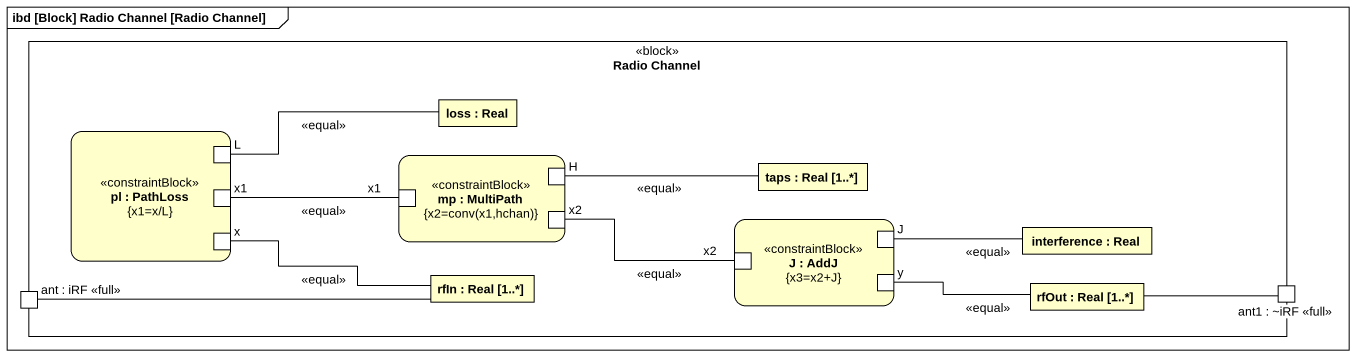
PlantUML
@startuml
mainframe ibd [Block] Radio Channel [Radio Channel]
rectangle "Radio Channel" as Radio_Channel <<block>> {
  rectangle "loss : Real" as loss
  rectangle "pl : PathLoss\n{x1=x/L}" as pl <<constraintBlock>> {
    port L
    port x1
    port "x" as x_
  }
  rectangle "mp : MultiPath\n{x2=conv(x1,hchan)}" as mp <<constraintBlock>> {
    port "x1" as x1_2
    port H
    port x2
  }
  rectangle "taps : Real [1..*]" as taps
  rectangle "J : AddJ\n{x3=x2+J}" as J <<constraintBlock>> {
    port "x2" as x2_2
    port "J" as J_2
    port y
  }
  rectangle "interference : Real" as interference
  port "ant : iRF <<full>>" as ant_iRF_full
  rectangle "rfIn : Real [1..*]" as rfIn
  rectangle "rfOut : Real [1..*]" as rfOut
  port "ant1 : ~iRF <<full>>" as ant1_iRF_full
}
L -right- loss : <<equal>>
x1 -right- x1_2 : <<equal>>
H -right- taps : <<equal>>
x2 -right- x2_2 : <<equal>>
x_ -right- rfIn : <<equal>>
J_2 -right- interference : <<equal>>
ant_iRF_full -right- rfIn
y -right- rfOut : <<equal>>
rfOut -right- ant1_iRF_full
@enduml
